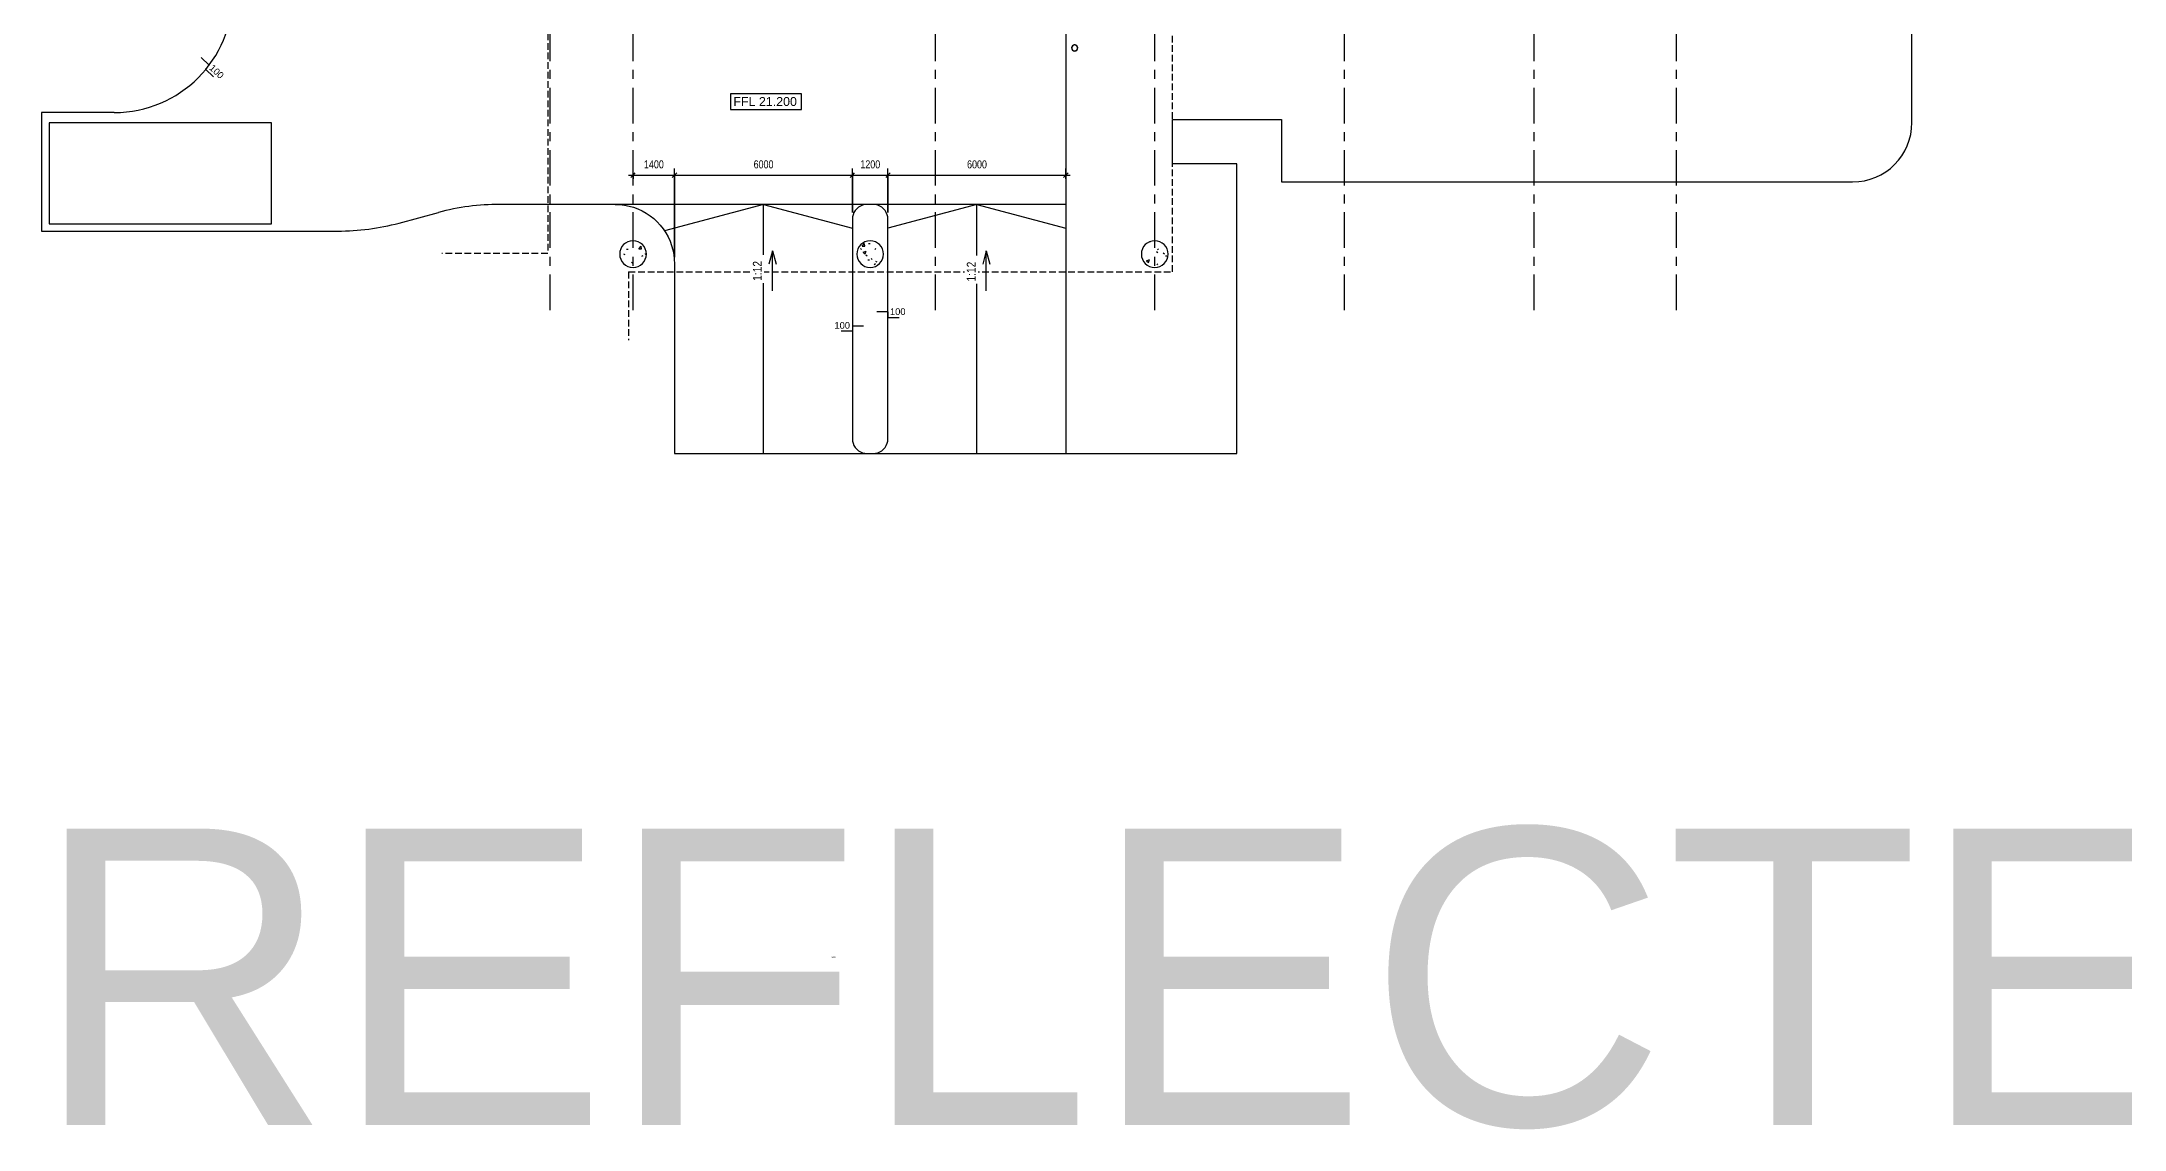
# Model space of a CAD drawing. Header units: millimetres. Extents: x -92759 to 184353, y -15225 to 86714.
# Drawn here: x -90683 to -20422, y -15225 to 21455 of the extents above; entities that cross this region are included whole.
import ezdxf

# ---------------------------------------------------------------- set-up
doc = ezdxf.new("R2010")
doc.units = ezdxf.units.MM
doc.linetypes.add('IDA - Grid Line', pattern=[2100, 1200, -300, 300, -300])
doc.linetypes.add('IDA - Hidden 065', pattern=[322.5, 225, -97.5])
for name, color, linetype in [('0-1', 9, 'Continuous'), ('A-_ANOT----_A', 8, 'Continuous'), ('A-_ANOT----_D', 8, 'Continuous'), ('A-_ANOT----_D-150', 8, 'Continuous'), ('A-_FLOR----_E', 8, 'Continuous'), ('C-_SITE----_E', 8, 'Continuous'), ('S-_COLN----_E', 8, 'Continuous')]:
    doc.layers.add(name, color=color, linetype=linetype)
for name, color, linetype, true_color in [('A-_DETA----_E-6', 7, 'Continuous', 0x969696), ('A-_DETA----_E-7', 7, 'IDA - Hidden 065', 0x969696), ('S-_ANOTGRID_E-1', 9, 'IDA - Grid Line', 0x808080)]:
    doc.layers.add(name, color=color, linetype=linetype, true_color=true_color)
doc.styles.add('Arial', font='arial.ttf')
doc.styles.add('Arial Narrow_1', font='ARIALN.TTF', dxfattribs={"height": 300})
doc.styles.add('Arial_2', font='arial.ttf', dxfattribs={"height": 300})
doc.styles.add('Arial_3', font='arial.ttf', dxfattribs={"width": 0.8, "height": 270})
doc.styles.get("Standard").update_dxf_attribs({"font": 'arial.ttf'})
doc.dimstyles.new('IDA_-_Arial_-_2_0mm_-_Black_-_Diagonal', dxfattribs={"dimscale": 304.8, "dimtxt": 275.470038, "dimasz": 0.492126, "dimexe": 0.738189, "dimexo": 0.738189, "dimgap": 0.492126, "dimtad": 1, "dimdec": 0, "dimzin": 0, "dimdsep": 46, "dimtxsty": 'Arial_3', "dimblk1": 'OBLIQUE', "dimblk2": 'OBLIQUE', "dimsah": 1, "dimcen": 0.09, "dimdle": 0.492126, "dimazin": 0, "dimtfac": 1, "dimtdec": 4, "dimtix": 1, "dimtmove": 0, "dimatfit": 3, "dimfxl": 1, "dimtvp": 1, "dimtolj": 1, "dimtzin": 0, "dimarcsym": 2})

# ---------------------------------------------------------------- blocks, each defined once
blk = doc.blocks.new('IDA - Circular Column - 900Dia-9020832-BLK8_RHH_1ST STOREY PLAN')
at = {"layer": 'S-_COLN----_E'}
h = blk.add_hatch(dxfattribs=at)
h.set_pattern_fill('FP_7', color=256, style=0, pattern_type=2)
h.set_pattern_definition([(50, (-1670.95, 58788.3), (1093.104, -95.634), [114.3, -1257.3]), (355, (-1671, 58788.3), (-211.457, 1146.34), [91.44, -1005.84]), (100.451, (-1579.9, 58780.3), (881.656, 1050.7), [97.14, -1068.54]), (46.184, (-1671, 59093.1), (1626.475, -252.257), [171.45, -1885.95]), (96.636, (-1535.4, 59072), (1424.416, 1484.565), [145.71, -1602.81]), (351.184, (-1671, 59093.1), (1424.43, 1484.55), [137.16, -1508.76]), (21, (-1518.55, 59016.9), (909.686, -613.591), [114.3, -1257.3]), (326, (-1518.5, 59016.9), (370.812, 1105.13), [91.44, -1005.84]), (71.451, (-1442.7, 58965.8), (1280.503, 491.528), [97.14, -1068.54]), (37.5, (-1670.95, 58788.3), (18.5313, 507.3303), [50.292, -943.356, 50.292, -970.788, -1009.65]), (37.5, (-1670.95, 58788.3), (18.5313, 507.3303), [-2014.728, 50.292, -959.358]), (7.5, (-1670.95, 58788.3), (400.9178, 601.0836), [50.292, -531.876, 50.292, -920.496, -384.81]), (7.5, (-1670.95, 58788.3), (400.9178, 601.0836), [-1552.956, 50.292, -334.518]), (327.5, (-2010.8, 58788.3), (813.5452, -34.3737), [50.292, -330.708, 50.292, -2715.768]), (327.5, (-2010.8, 58788.3), (813.5452, -34.3737), [-431.292, -1138.428, 50.292, -1527.048]), (317.5, (-2163.2, 58788.3), (888.7755, 152.56), [50.292, -445.008, 50.292, -739.14, -1120.14]), (317.5, (-2163.2, 58788.3), (888.7755, 152.56), [-1284.732, 50.292, -1069.848])])
h.paths.add_polyline_path([(-37, -448), (37, -448), (110, -436), (181, -412), (246, -377), (305, -331), (355, -276), (396, -214), (426, -146), (444, -74), (450, 0), (444, 74), (426, 146), (396, 214), (355, 276), (305, 331), (246, 377), (181, 412), (110, 436), (37, 448), (-37, 448), (-110, 436), (-181, 412), (-246, 377), (-305, 331), (-355, 276), (-396, 214), (-426, 146), (-444, 74), (-450, 0), (-444, -74), (-426, -146), (-396, -214), (-355, -276), (-305, -331), (-246, -377), (-181, -412), (-110, -436)])
for start, end in [(360, 180), (180, 360)]:
    blk.add_arc((0, 0), 450, start, end, dxfattribs=at)
blk = doc.blocks.new('IDA - Circular Column - 900Dia-9033559-BLK8_RHH_1ST STOREY PLAN')
at = {"layer": 'S-_COLN----_E'}
h = blk.add_hatch(dxfattribs=at)
h.set_pattern_fill('FP_8', color=256, style=0, pattern_type=2)
h.set_pattern_definition([(50, (15929.05, 58788.3), (1093.104, -95.634), [114.3, -1257.3]), (355, (15929, 58788.3), (-211.457, 1146.34), [91.44, -1005.84]), (100.451, (16020.1, 58780.3), (881.656, 1050.7), [97.14, -1068.54]), (46.184, (15929, 59093.1), (1626.475, -252.257), [171.45, -1885.95]), (96.636, (16064.6, 59072), (1424.416, 1484.565), [145.71, -1602.81]), (351.184, (15929, 59093.1), (1424.43, 1484.55), [137.16, -1508.76]), (21, (16081.45, 59016.9), (909.686, -613.591), [114.3, -1257.3]), (326, (16081.5, 59016.9), (370.812, 1105.129), [91.44, -1005.84]), (71.451, (16157.3, 58965.8), (1280.503, 491.528), [97.14, -1068.54]), (37.5, (15929.05, 58788.3), (18.5313, 507.3303), [50.292, -943.356, 50.292, -970.788, -1009.65]), (37.5, (15929.05, 58788.3), (18.5313, 507.3303), [-2014.728, 50.292, -959.358]), (7.5, (15929.05, 58788.3), (400.9178, 601.0836), [50.292, -531.876, 50.292, -920.496, -384.81]), (7.5, (15929.05, 58788.3), (400.9178, 601.0836), [-1552.956, 50.292, -334.518]), (327.5, (15589.2, 58788.3), (813.5452, -34.3737), [50.292, -330.708, 50.292, -2715.768]), (327.5, (15589.2, 58788.3), (813.5452, -34.3737), [-431.292, -1138.428, 50.292, -1527.048]), (317.5, (15436.8, 58788.3), (888.7755, 152.56), [50.292, -445.008, 50.292, -739.14, -1120.14]), (317.5, (15436.8, 58788.3), (888.7755, 152.56), [-1284.732, 50.292, -1069.848])])
h.paths.add_polyline_path([(-37, -448), (37, -448), (110, -436), (181, -412), (246, -377), (305, -331), (355, -276), (396, -214), (426, -146), (444, -74), (450, 0), (444, 74), (426, 146), (396, 214), (355, 276), (305, 331), (246, 377), (181, 412), (110, 436), (37, 448), (-37, 448), (-110, 436), (-181, 412), (-246, 377), (-305, 331), (-355, 276), (-396, 214), (-426, 146), (-444, 74), (-450, 0), (-444, -74), (-426, -146), (-396, -214), (-355, -276), (-305, -331), (-246, -377), (-181, -412), (-110, -436)])
for start, end in [(360, 180), (180, 360)]:
    blk.add_arc((0, 0), 450, start, end, dxfattribs=at)
blk = doc.blocks.new('IDA - Bollard - 100R-8006047-BLK8_RHH_1ST STOREY PLAN')
at = {"layer": 'C-_SITE----_E', "flags": 128}
for points in [[(95, -4), (95, 0), (95, 4), (95, 8), (94, 12), (93, 16), (93, 20), (92, 23), (90, 27), (89, 31), (88, 35), (86, 38), (84, 42), (82, 45), (80, 49), (78, 52), (76, 56), (73, 59), (71, 62), (68, 65), (65, 68), (62, 70), (59, 73), (56, 75), (53, 78), (49, 80), (46, 82), (43, 84), (39, 86), (35, 87), (32, 89), (28, 90), (24, 92), (20, 93), (16, 94), (12, 94), (8, 95), (5, 95), (1, 96), (-3, 96), (-7, 96), (-11, 96), (-15, 95), (-19, 95), (-23, 94), (-27, 93), (-31, 92), (-35, 91), (-39, 90), (-42, 88), (-46, 87), (-50, 85), (-53, 83), (-57, 81), (-60, 79), (-63, 77), (-67, 74), (-70, 72), (-73, 69), (-76, 66), (-78, 63), (-81, 60), (-83, 57), (-86, 54), (-88, 51), (-90, 47), (-92, 44), (-94, 40), (-96, 37), (-97, 33), (-99, 29), (-100, 25), (-101, 22), (-102, 18), (-103, 14), (-104, 10), (-104, 6), (-104, 2), (-105, -2), (-105, -4)], [(-105, -4), (-104, -8), (-104, -12), (-104, -16), (-103, -20), (-103, -24), (-102, -28), (-101, -32), (-99, -36), (-98, -39), (-97, -43), (-95, -47), (-93, -50), (-91, -54), (-89, -57), (-87, -61), (-85, -64), (-82, -67), (-80, -70), (-77, -73), (-74, -76), (-71, -79), (-68, -81), (-65, -84), (-62, -86), (-59, -88), (-55, -90), (-52, -92), (-48, -94), (-44, -96), (-41, -97), (-37, -99), (-33, -100), (-29, -101), (-25, -102), (-22, -103), (-18, -103), (-14, -104), (-10, -104), (-6, -104), (-2, -104), (2, -104), (6, -104), (10, -103), (14, -102), (18, -102), (22, -101), (26, -99), (30, -98), (33, -97), (37, -95), (41, -93), (44, -92), (48, -90), (51, -87), (54, -85), (57, -83), (61, -80), (64, -77), (66, -75), (69, -72), (72, -69), (74, -66), (77, -62), (79, -59), (81, -56), (83, -52), (85, -49), (87, -45), (88, -41), (90, -38), (91, -34), (92, -30), (93, -26), (94, -22), (94, -18), (95, -14), (95, -10), (95, -6), (95, -4)]]:
    blk.add_lwpolyline(points, dxfattribs=at)
at = {"layer": 'C-_SITE----_E'}
for radius, start, end in [(105, 360, 180), (100, 360, 180), (105, 180, 360), (100, 200, 360)]:
    blk.add_arc((-5, -4), radius, start, end, dxfattribs=at)
blk = doc.blocks.new('IDA - Drop_1_5mm - 100mm Drop-8003582-BLK8_RHH_1ST STOREY PLAN')
at = {"layer": 'A-_ANOT----_A'}
for p, q in [((0, 0), (-2.5, 0)), ((0, 0), (0, -1.25)), ((0, -1.25), (2.5, -1.25))]:
    blk.add_line(p, q, dxfattribs=at)
blk = doc.blocks.new('IDA - Drop_1_5mm - 100mm Drop-8003891-BLK8_RHH_1ST STOREY PLAN')
at = {"layer": 'A-_ANOT----_A'}
for p, q in [((0, 0), (-2.5, 0)), ((0, 1.25), (2.5, 1.25)), ((0, 0), (0, 1.25))]:
    blk.add_line(p, q, dxfattribs=at)
blk = doc.blocks.new('Spot Elevations - 16L x 3_5H - SFL-7417601-BLK8_RHH_1ST STOREY PLAN')
at = {"layer": 'A-_ANOT----_D'}
for p, q in [((16, 3.5), (0, 3.5)), ((0, 3.5), (0, 0)), ((0, 0), (16, 0)), ((16, 0), (16, 3.5))]:
    blk.add_line(p, q, dxfattribs=at)
blk = doc.blocks.new('DIMBLOCK24-BLK8_RHH_1ST STOREY PLAN')
at = {"layer": 'A-_ANOT----_D-150', "transparency": 16777216}
for p, q in [((-16079, -56127), (-14529, -56127)), ((-15929, -56127), (-16004, -56202)), ((-15929, -56246), (-15929, -55902)), ((-15929, -56127), (-15854, -56052)), ((-15929, -56127), (-15929, -56246)), ((-14529, -56127), (-14604, -56202)), ((-14529, -58888), (-14529, -55902)), ((-14529, -56127), (-14454, -56052)), ((-14529, -56127), (-14529, -58888))]:
    blk.add_line(p, q, dxfattribs=at)
at = {"layer": 'A-_ANOT----_D-150', "color": 0, "transparency": 16777216, "insert": (-15560, -55627), "char_height": 270, "width": 793.35, "attachment_point": 1, "line_spacing_factor": 0.941778, "style": 'Arial_3'}
blk.add_mtext('1400', dxfattribs=at)
blk = doc.blocks.new('_Oblique')
at = {"color": 0, "linetype": 'ByBlock', "lineweight": -2}
blk.add_line((-0.5, -0.5), (0.5, 0.5), dxfattribs=at)
blk = doc.blocks.new('DIMBLOCK25-BLK8_RHH_1ST STOREY PLAN')
at = {"layer": 'A-_ANOT----_D-150', "transparency": 16777216}
for p, q in [((-14529, -56127), (-14604, -56202)), ((-14529, -58888), (-14529, -55902)), ((-14529, -56127), (-14454, -56052)), ((-14529, -56127), (-8529, -56127)), ((-14529, -56127), (-14529, -58888)), ((-8529, -56127), (-8604, -56202)), ((-8529, -57388), (-8529, -55902)), ((-8529, -56127), (-8454, -56052)), ((-8529, -56127), (-8529, -57388))]:
    blk.add_line(p, q, dxfattribs=at)
at = {"layer": 'A-_ANOT----_D-150', "color": 0, "transparency": 16777216, "insert": (-11860, -55627), "char_height": 270, "width": 793.35, "attachment_point": 1, "line_spacing_factor": 0.941778, "style": 'Arial_3'}
blk.add_mtext('6000', dxfattribs=at)
blk = doc.blocks.new('DIMBLOCK26-BLK8_RHH_1ST STOREY PLAN')
at = {"layer": 'A-_ANOT----_D-150', "transparency": 16777216}
for p, q in [((-8529, -56127), (-8604, -56202)), ((-8529, -57388), (-8529, -55902)), ((-8529, -56127), (-8454, -56052)), ((-8529, -56127), (-7329, -56127)), ((-8529, -56127), (-8529, -57388)), ((-7329, -56127), (-7404, -56202)), ((-7329, -57388), (-7329, -55902)), ((-7329, -56127), (-7254, -56052)), ((-7329, -56127), (-7329, -57388))]:
    blk.add_line(p, q, dxfattribs=at)
at = {"layer": 'A-_ANOT----_D-150', "color": 0, "transparency": 16777216, "insert": (-8260, -55627), "char_height": 270, "width": 793.35, "attachment_point": 1, "line_spacing_factor": 0.941778, "style": 'Arial_3'}
blk.add_mtext('1200', dxfattribs=at)
blk = doc.blocks.new('DIMBLOCK27-BLK8_RHH_1ST STOREY PLAN')
at = {"layer": 'A-_ANOT----_D-150', "transparency": 16777216}
for p, q in [((-7329, -56127), (-7404, -56202)), ((-7329, -57388), (-7329, -55902)), ((-7329, -56127), (-7254, -56052)), ((-7329, -56127), (-1179, -56127)), ((-7329, -56127), (-7329, -57388)), ((-1329, -56127), (-1404, -56202)), ((-1329, -56246), (-1329, -55902)), ((-1329, -56127), (-1254, -56052)), ((-1329, -56127), (-1329, -56246))]:
    blk.add_line(p, q, dxfattribs=at)
at = {"layer": 'A-_ANOT----_D-150', "color": 0, "transparency": 16777216, "insert": (-4660, -55627), "char_height": 270, "width": 793.35, "attachment_point": 1, "line_spacing_factor": 0.941778, "style": 'Arial_3'}
blk.add_mtext('6000', dxfattribs=at)
blk = doc.blocks.new('A$Cb2bf8f38')
at = {"layer": 'S-_COLN----_E'}
h = blk.add_hatch(dxfattribs=at)
h.set_pattern_fill('FP_4', color=256, style=0, pattern_type=2)
h.set_pattern_definition([(50, (-11870.95, 40538.3), (1093.104, -95.634), [114.3, -1257.3]), (355, (-11871, 40538.3), (-211.457, 1146.34), [91.44, -1005.84]), (100.451, (-11779.9, 40530.3), (881.656, 1050.7), [97.14, -1068.54]), (46.184, (-11871, 40843.1), (1626.475, -252.257), [171.45, -1885.95]), (96.636, (-11735.4, 40822), (1424.416, 1484.565), [145.71, -1602.81]), (351.184, (-11871, 40843.1), (1424.43, 1484.55), [137.16, -1508.76]), (21, (-11718.55, 40766.9), (909.686, -613.591), [114.3, -1257.3]), (326, (-11718.6, 40766.9), (370.812, 1105.13), [91.44, -1005.84]), (71.451, (-11642.7, 40715.8), (1280.503, 491.528), [97.14, -1068.54]), (37.5, (-11870.95, 40538.3), (18.5313, 507.3303), [50.292, -943.356, 50.292, -970.788, -1009.65]), (37.5, (-11870.95, 40538.3), (18.5313, 507.3303), [-2014.728, 50.292, -959.358]), (7.5, (-11870.95, 40538.3), (400.9178, 601.0836), [50.292, -531.876, 50.292, -920.496, -384.81]), (7.5, (-11870.95, 40538.3), (400.9178, 601.0836), [-1552.956, 50.292, -334.518]), (327.5, (-12210.8, 40538.3), (813.5452, -34.3737), [50.292, -330.708, 50.292, -1138.428, -1577.34]), (327.5, (-12210.8, 40538.3), (813.5452, -34.3737), [-1569.72, 50.292, -1527.048]), (317.5, (-12363.2, 40538.3), (888.7755, 152.56), [50.292, -445.008, 50.292, -739.14, -1120.14]), (317.5, (-12363.2, 40538.3), (888.7755, 152.56), [-1284.732, 50.292, -1069.848])])
h.paths.add_polyline_path([(-19769.2, -18698.5), (-19762.8, -18698.5), (-19689.5, -18686.2), (-19619.2, -18662.1), (-19553.9, -18626.7), (-19495.2, -18581.1), (-19444.9, -18526.4), (-19404.2, -18464.2), (-19374.4, -18396.1), (-19356.1, -18324.1), (-19350, -18250), (-19356.1, -18175.9), (-19374.4, -18103.9), (-19404.2, -18035.8), (-19444.9, -17973.6), (-19495.2, -17918.9), (-19553.9, -17873.3), (-19619.2, -17837.9), (-19689.5, -17813.8), (-19769.2, -17801.5), (-19837.2, -17801.5), (-19910.5, -17813.8), (-19980.8, -17837.9), (-20046.1, -17873.3), (-20104.8, -17918.9), (-20155.1, -17973.6), (-20195.8, -18035.8), (-20225.6, -18103.9), (-20243.9, -18175.9), (-20250, -18250), (-20243.9, -18324.1), (-20225.6, -18396.1), (-20195.8, -18464.2), (-20155.1, -18526.4), (-20104.8, -18581.1), (-20046.1, -18626.7), (-19980.8, -18662.1), (-19910.5, -18686.2), (-19837.2, -18698.5)])
at = {"layer": 'A-_DETA----_E-6'}
for p, q in [((-40000, -13825), (-47500, -13825)), ((-47500, -13825), (-47500, -17232.3)), ((-40000, -17232.3), (-40000, -13825)), ((-23400, -16575), (-26734.1, -17468.4)), ((-23400, -24975), (-23400, -16575)), ((-23400, -16575), (-20400, -17378.8)), ((-16200, -16575), (-19200, -17378.8)), ((-16200, -24975), (-16200, -16575)), ((-16200, -16575), (-13200, -17378.8)), ((-47500, -17232.3), (-40000, -17232.3))]:
    blk.add_line(p, q, dxfattribs=at)
at = {"layer": 'A-_DETA----_E-7'}
for p, q in [((-30675, -2425), (-30675, -18225)), ((-9600, -18850), (-9600, -9810)), ((-30675, -18225), (-34250, -18225)), ((-27950, -18850), (-9600, -18850)), ((-27950, -18850), (-27950, -21153.2))]:
    blk.add_line(p, q, dxfattribs=at)
at = {"layer": 'A-_FLOR----_E'}
for p, q in [((15345, -13815), (15345, 2185)), ((-13200, -10628.4), (-13200, -24975)), ((-45300, -13475), (-47750, -13475)), ((-47750, -13475), (-47750, -17475)), ((-9600, -15210), (-9600, -13710)), ((-9600, -13710), (-5925, -13710)), ((-5925, -13710), (-5925, -15815)), ((-7425, -15210), (-9600, -15210)), ((-7425, -24975), (-7425, -15210)), ((-5925, -15815), (13345, -15815)), ((-35691.5, -17202.4), (-34367.3, -16847.6)), ((-13200, -16575), (-32296.8, -16575)), ((-47750, -17475), (-37762.1, -17475)), ((-20400, -17075), (-20400, -24475)), ((-19200, -24475), (-19200, -17075)), ((-26400, -18575), (-26400, -24975)), ((-26400, -24975), (-7425, -24975))]:
    blk.add_line(p, q, dxfattribs=at)
at = {"layer": 'A-_FLOR----_E', "flags": 128}
for points in [[(-28400, -16575), (-28243.1, -16581.2), (-28087.1, -16599.6), (-27933.1, -16630.3), (-27782, -16672.9), (-27634.6, -16727.2), (-27492, -16793), (-27355, -16869.7), (-27224.4, -16957), (-27101.1, -17054.2), (-26985.8, -17160.8), (-26879.2, -17276.1), (-26782, -17399.4), (-26694.7, -17530), (-26618, -17667), (-26552.2, -17809.6), (-26497.9, -17957), (-26455.3, -18108.1), (-26424.6, -18262.1), (-26406.2, -18418.1), (-26400, -18575)], [(-19900, -16575), (-19978.2, -16581.2), (-20054.5, -16599.5), (-20127, -16629.5), (-20193.9, -16670.5), (-20253.6, -16721.4), (-20304.5, -16781.1), (-20345.5, -16848), (-20375.5, -16920.5), (-20393.8, -16996.8), (-20400, -17075)], [(-19200, -17075), (-19206.2, -16996.8), (-19224.5, -16920.5), (-19254.5, -16848), (-19295.5, -16781.1), (-19346.4, -16721.4), (-19406.1, -16670.5), (-19473, -16629.5), (-19545.5, -16599.5), (-19621.8, -16581.2), (-19700, -16575)], [(-20400, -24475), (-20393.8, -24553.2), (-20375.5, -24629.5), (-20345.5, -24702), (-20304.5, -24768.9), (-20253.6, -24828.6), (-20193.9, -24879.5), (-20127, -24920.5), (-20054.5, -24950.5), (-19978.2, -24968.8), (-19900, -24975)], [(-19700, -24975), (-19621.8, -24968.8), (-19545.5, -24950.5), (-19473, -24920.5), (-19406.1, -24879.5), (-19346.4, -24828.6), (-19295.5, -24768.9), (-19254.5, -24702), (-19224.5, -24629.5), (-19206.2, -24553.2), (-19200, -24475)]]:
    blk.add_lwpolyline(points, dxfattribs=at)
at = {"layer": 'A-_FLOR----_E'}
for centre, radius, start, end in [((-45300, -9475), 4000, 270, 0), ((13345, -13815), 2000, 270, 0), ((-32296.8, -24575), 8000, 90, 105), ((-37762.1, -9475), 8000, 270, 285)]:
    blk.add_arc(centre, radius, start, end, dxfattribs=at)
at = {"layer": 'S-_ANOTGRID_E-1'}
for p, q in [((-30600, -20141.4), (-30600, 53272.8)), ((-27800, -20141.4), (-27800, 53272.8)), ((-17600, -20141.4), (-17600, 53272.8)), ((-10200, -20141.4), (-10200, 53272.8)), ((-3800, -20141.4), (-3800, 53272.8)), ((2600, -20141.4), (2600, 53272.8)), ((7400, -20141.4), (7400, 53272.8))]:
    blk.add_line(p, q, dxfattribs=at)
at = {"layer": 'S-_COLN----_E'}
for start, end in [(0, 180), (180, 0)]:
    blk.add_arc((-19800, -18250), 450, start, end, dxfattribs=at)
at = {"layer": 'A-_ANOT----_A', "xscale": 150, "yscale": 150, "zscale": 150}
for name, p, rotation in [('IDA - Drop_1_5mm - 100mm Drop-8003582-BLK8_RHH_1ST STOREY PLAN', (-42096.8, -11877.6), 316.9999999999986), ('IDA - Drop_1_5mm - 100mm Drop-8003891-BLK8_RHH_1ST STOREY PLAN', (-20400, -20665), 180)]:
    blk.add_blockref(name, p, dxfattribs=dict(at, rotation=rotation))
blk.add_blockref('IDA - Drop_1_5mm - 100mm Drop-8003582-BLK8_RHH_1ST STOREY PLAN', (-19200, -20200), dxfattribs=at)
at = {"layer": 'A-_ANOT----_D', "xscale": 149.9999999999999, "yscale": 149.9999999999999, "zscale": 149.9999999999999}
blk.add_blockref('Spot Elevations - 16L x 3_5H - SFL-7417601-BLK8_RHH_1ST STOREY PLAN', (-24515.8, -13372.7), dxfattribs=at)
at = {"layer": 'C-_SITE----_E', "rotation": 269.9999999999999}
blk.add_blockref('IDA - Bollard - 100R-8006047-BLK8_RHH_1ST STOREY PLAN', (-12896.4, -11301), dxfattribs=at)
at = {"layer": 'S-_COLN----_E'}
for name, p in [('IDA - Circular Column - 900Dia-9033559-BLK8_RHH_1ST STOREY PLAN', (-27800, -18250)), ('IDA - Circular Column - 900Dia-9020832-BLK8_RHH_1ST STOREY PLAN', (-10200, -18250))]:
    blk.add_blockref(name, p, dxfattribs=at)
at = {"layer": 'A-_ANOT----_A', "insert": (-41962.4, -11834.9), "char_height": 225, "width": 649.367, "attachment_point": 1, "rotation": 317, "style": 'Arial'}
blk.add_mtext('100', dxfattribs=at)
at = {"layer": 'A-_ANOT----_A', "char_height": 225, "width": 649.367, "attachment_point": 1, "style": 'Arial'}
for insert in [(-19130.8, -20077.1), (-21004.7, -20542.1)]:
    blk.add_mtext('100', dxfattribs=dict(at, insert=insert))
at = {"layer": 'A-_ANOT----_D', "insert": (-24413.9, -12954.1), "char_height": 300, "width": 2563.601, "attachment_point": 1, "line_spacing_factor": 0.941778, "style": 'Arial_2'}
blk.add_mtext('FFL 21.200', dxfattribs=at)
at = {"layer": 'A-_ANOT----_D'}
for base, p1, p2, override, picture, middle in [((-26400, -15589), (-27800, -15482.9), (-26400, -18575), {"dimpost": '<>', "dimfxl": 3394.244693}, 'DIMBLOCK24-BLK8_RHH_1ST STOREY PLAN', (-27100, -15301.1)), ((-19200, -15589), (-20400, -17075), (-19200, -17075), {"dimpost": '<>', "dimfxl": 1200}, 'DIMBLOCK26-BLK8_RHH_1ST STOREY PLAN', (-19800, -15301.1)), ((-13200, -15589), (-19200, -17075), (-13200, -15482.9), {"dimpost": '<>', "dimfxl": 6207.63135}, 'DIMBLOCK27-BLK8_RHH_1ST STOREY PLAN', (-16200, -15301.1))]:
    dim = blk.add_linear_dim(base=base, p1=p1, p2=p2, dimstyle='IDA_-_Arial_-_2_0mm_-_Black_-_Diagonal', override=override, dxfattribs=at)
    dim.commit()
    dim.dimension.update_dxf_attribs({"geometry": picture, "text_midpoint": middle, "insert": (-11871, 40538.3)})
at = {"layer": 'A-_ANOT----_D', "char_height": 300, "width": 799.455, "attachment_point": 1, "rotation": 90, "line_spacing_factor": 0.974696, "style": 'Arial Narrow_1', "bg_fill": 3, "box_fill_scale": 1.25, "bg_fill_color": 256, "bg_fill_true_color": 13158600, "bg_fill_transparency": 0}
for insert in [(-23755.5, -19151.2), (-16540.3, -19174.4)]:
    blk.add_mtext('1:12', dxfattribs=dict(at, insert=insert))
at = {"layer": 'A-_ANOT----_D'}
for p, q in [((-23096.1, -18141.4), (-23216.7, -18591.4)), ((-23096.1, -18141.4), (-22975.5, -18591.4)), ((-23096.1, -19491.4), (-23096.1, -18141.4)), ((-15882.7, -18136.6), (-16003.3, -18586.6)), ((-15882.7, -18136.6), (-15762.1, -18586.6)), ((-15882.7, -19486.6), (-15882.7, -18136.6))]:
    blk.add_line(p, q, dxfattribs=at)
dim = blk.add_linear_dim(base=(-20400, -15589), p1=(-26400, -18575), p2=(-20400, -17075), dimstyle='IDA_-_Arial_-_2_0mm_-_Black_-_Diagonal', override={"dimpost": '<>', "dimfxl": 6184.658438}, dxfattribs=at)
dim.commit()
dim.dimension.update_dxf_attribs({"geometry": 'DIMBLOCK25-BLK8_RHH_1ST STOREY PLAN', "text_midpoint": (-23400, -15301.1), "insert": (-11871, 40538.3)})

msp = doc.modelspace()

# ---------------------------------------------------------------- block references
at = {"layer": '0-1'}
msp.add_blockref('A$Cb2bf8f38', (-42933, 32541), dxfattribs=at)

# ---------------------------------------------------------------- texts
at = {"layer": '0-1', "insert": (-90983, -5084), "char_height": 10000, "attachment_point": 1}
msp.add_mtext_dynamic_manual_height_columns('REFLECTED CEILING PLAN', width=212379.91, gutter_width=1, heights=[0], dxfattribs=at)
at = {"layer": '0-1', "insert": (-64038, -9384), "char_height": 50, "attachment_point": 1, "style": 'Arial'}
msp.add_mtext_dynamic_manual_height_columns('aasd', width=152390.46, gutter_width=1, heights=[0], dxfattribs=at)

doc.saveas('drawing.dxf')
